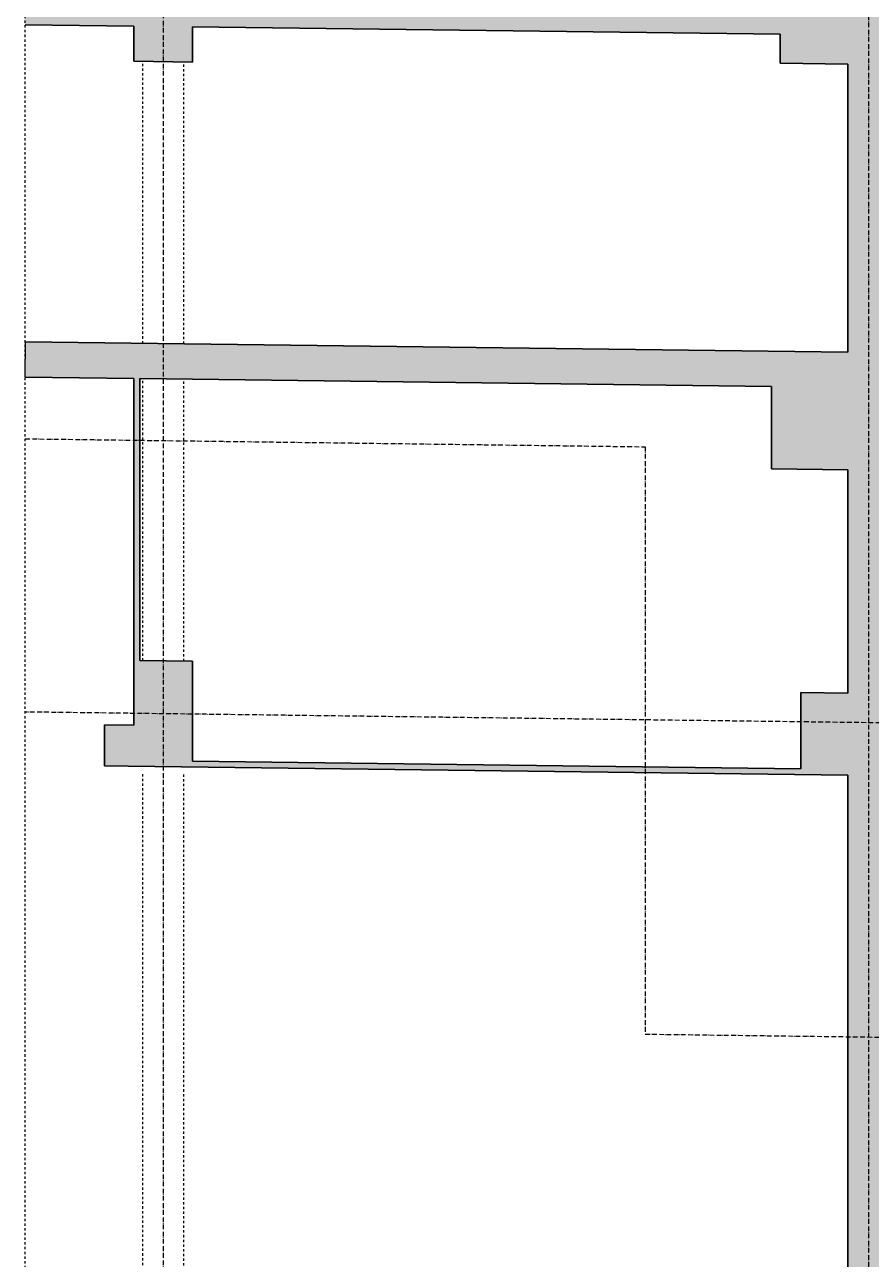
# Model space of a CAD drawing. Header units: inches. Extents: x -72385 to 39588, y -6525 to 66685.
# Drawn here: x -34843 to -34122, y 22311 to 23362 of the extents above; entities that cross this region are included whole.
import ezdxf

# ---------------------------------------------------------------- set-up
doc = ezdxf.new("R2010")
doc.units = ezdxf.units.IN
doc.header["$MEASUREMENT"] = 0
doc.linetypes.add('DashDot', pattern=[0.6, 0.4, -0.1, 0, -0.1])
doc.linetypes.add('Hidden', pattern=[0.4, 0.2, -0.2])
for name, color, linetype, lineweight in [('Линия на разрез', 252, 'DashDot', 25), ('Оси', 252, 'DashDot', 25), ('Пунктир', 253, 'Hidden', 25), ('Разрезни линии', 7, 'Continuous', 35), ('Щрих стени', 254, 'Continuous', 25)]:
    doc.layers.add(name, color=color, linetype=linetype, lineweight=lineweight)

msp = doc.modelspace()

# ---------------------------------------------------------------- hatches: boundary and pattern name
at = {"layer": 'Щрих стени', "ltscale": 10}
h = msp.add_hatch(color=256, dxfattribs=at)
h.dxf.hatch_style = 1
h.paths.add_polyline_path([(-34699.8, 23419.7), (-34709.8, 23419.9), (-34709.8, 23912.4), (-34707.3, 23912.4), (-34707.3, 23992.4), (-34742.3, 23992.9), (-34742.3, 23912.9), (-34739.8, 23912.8), (-34739.8, 23420.2), (-34774.8, 23420.7), (-34774.8, 23390.7), (-34842.3, 23391.6), (-34842.7, 23361.6), (-34749.8, 23360.4), (-34749.8, 23330.4), (-34699.8, 23329.7), (-34699.8, 23359.8), (-34199.8, 23353.4), (-34199.8, 23328.7), (-34142.3, 23327.9), (-34142.3, 23082.7), (-34842.3, 23091.6), (-34842.7, 23061.6), (-34749.8, 23060.4), (-34749.8, 22820.4), (-34749.8, 22765.4), (-34774.8, 22765.7), (-34774.8, 22730.7), (-34754.8, 22730.4), (-34142.3, 22722.6), (-34142.3, 22185.1), (-34707.3, 22192.3), (-34707.3, 22237.3), (-34742.3, 22237.7), (-34742.3, 22157.7), (-34739.2, 22056.3), (-34709.2, 22057.3), (-34711.5, 22132.3), (-34680.9, 22131.9), (-34681.3, 22146.9), (-34124.5, 22139.8), (-34091.5, 21061), (-34074, 21061.4), (-34112.3, 22313), (-34112.3, 22404.7), (-34062.3, 22404.1), (-34062.3, 22434.1), (-34112.3, 22434.7), (-34112.3, 22754.7), (-33867.3, 22751.6), (-33867.3, 22781.6), (-34087.3, 22784.4), (-34087.3, 22804.4), (-34112.3, 22804.7), (-34112.3, 23327.5), (-34069.8, 23327), (-34069.8, 23351.8), (-33697.3, 23347), (-33697.3, 22779.5), (-33777.3, 22780.5), (-33777.3, 22750.5), (-33207.3, 22743.2), (-33207.3, 22763.2), (-33222.3, 22763.4), (-33222.3, 23973.5), (-33742.3, 23980.1), (-33742.3, 23965.1), (-33882.3, 23966.9), (-33882.3, 23981.9), (-34142.3, 23985.2), (-34142.3, 23905.2), (-34107.3, 23904.8), (-34107.3, 23949.8), (-33697.3, 23944.6), (-33697.3, 23377), (-34069.8, 23381.8), (-34069.8, 23407), (-34199.8, 23408.7), (-34199.8, 23383.4), (-34699.8, 23389.8)])
h.paths.add_polyline_path([(-34207.3, 23053.5), (-34207.3, 22983.5), (-34142.3, 22982.6), (-34142.3, 22792.6), (-34182.3, 22793.1), (-34182.3, 22728.1), (-34699.8, 22734.7), (-34699.8, 22819.7), (-34744.8, 22820.3), (-34744.8, 23060.3)], flags=16)
h.paths.add_polyline_path([(-33667.3, 23406.6), (-33667.3, 23929.2), (-33622.3, 23928.6), (-33622.3, 23943.6), (-33257.3, 23939), (-33257.3, 23683.9), (-33267.3, 23684.1), (-33267.3, 23609.1), (-33257.3, 23608.9), (-33257.3, 23371.4), (-33597.3, 23375.7), (-33597.3, 23405.7)], flags=16)
h.paths.add_polyline_path([(-33667.3, 23346.6), (-33257.3, 23341.4), (-33257.3, 23098.9), (-33267.3, 23099), (-33267.3, 23024), (-33257.3, 23023.9), (-33257.3, 22773.9), (-33647.3, 22778.8), (-33647.3, 22798.8), (-33667.3, 22799.1)], flags=16)
h.paths.add_polyline_path([(-34407.3, 23988.6), (-34442.3, 23989), (-34442.3, 23954), (-34407.3, 23953.6)], flags=17)
h.paths.add_polyline_path([(-33207.3, 22423.2), (-33902.3, 22432), (-33902.3, 22402), (-33842.3, 22401.3), (-33842.3, 22146.3), (-33839.8, 22058.2), (-33804.8, 22059.2), (-33807.3, 22145.8), (-33807.3, 22180.8), (-33812.3, 22180.9), (-33812.3, 22390.9), (-33777.3, 22390.4), (-33777.3, 22400.5), (-33337.3, 22394.8), (-33337.3, 22379.8), (-33257.3, 22378.8), (-33257.3, 22173.8), (-33542.3, 22177.4), (-33542.3, 22142.4), (-33222.3, 22138.4), (-33222.3, 22403.4), (-33207.3, 22403.2)], flags=17)

# ---------------------------------------------------------------- linework, layer by layer
at = {"layer": 'Линия на разрез', "ltscale": 10}
msp.add_lwpolyline([(-34842.3, 23009.1), (-34314.8, 23002.3), (-34314.8, 22502.3), (-33059.7, 22486.3), (-33059.1, 22536.6)], dxfattribs=at)
at = {"layer": 'Оси', "ltscale": 10}
for p, q in [((-34724.8, 24475.2), (-34724.8, 22077.5)), ((-34124.8, 24467.5), (-34124.8, 22167.4))]:
    msp.add_line(p, q, dxfattribs=at)
msp.add_lwpolyline([(-32839.8, 22751), (-34842.3, 22776.5)], dxfattribs=at)
at = {"layer": 'Пунктир', "ltscale": 10}
for p, q in [((-34842.3, 22087.1), (-34842.3, 24173.1)), ((-34742.3, 23090.3), (-34742.3, 23330.3)), ((-34707.3, 23089.8), (-34707.3, 23329.8)), ((-34742.3, 22820.3), (-34742.3, 23060.3)), ((-34707.3, 22819.8), (-34707.3, 23059.8)), ((-34742.3, 22237.7), (-34742.3, 22725.3)), ((-34707.3, 22237.3), (-34707.3, 22724.8))]:
    msp.add_line(p, q, dxfattribs=at)
at = {"layer": 'Разрезни линии', "ltscale": 50}
for p, q in [((-34842.3, 23361.6), (-34749.8, 23360.4)), ((-34749.8, 23360.4), (-34749.8, 23330.4)), ((-34699.8, 23359.8), (-34199.8, 23353.4)), ((-34699.8, 23329.7), (-34699.8, 23359.8)), ((-34199.8, 23328.7), (-34199.8, 23353.4)), ((-34749.8, 23330.4), (-34699.8, 23329.7)), ((-34199.8, 23328.7), (-34142.3, 23327.9)), ((-34142.3, 23327.9), (-34142.3, 23082.7)), ((-34842.3, 23091.6), (-34142.3, 23082.7)), ((-34842.3, 23061.6), (-34749.8, 23060.4)), ((-34749.8, 23060.4), (-34749.8, 22820.4)), ((-34744.8, 23060.3), (-34744.8, 22820.3)), ((-34744.8, 23060.3), (-34207.3, 23053.5)), ((-34207.3, 23053.5), (-34207.3, 22983.5)), ((-34207.3, 22983.5), (-34142.3, 22982.6)), ((-34142.3, 22982.6), (-34142.3, 22792.6)), ((-34749.8, 22820.4), (-34749.8, 22765.4)), ((-34699.8, 22819.7), (-34744.8, 22820.3)), ((-34699.8, 22734.7), (-34699.8, 22819.7)), ((-34182.3, 22793.1), (-34182.3, 22728.1)), ((-34142.3, 22792.6), (-34182.3, 22793.1)), ((-34774.8, 22730.7), (-34774.8, 22765.7)), ((-34774.8, 22765.7), (-34749.8, 22765.4)), ((-34182.3, 22728.1), (-34699.8, 22734.7)), ((-34754.8, 22730.4), (-34774.8, 22730.7)), ((-34754.8, 22730.4), (-34142.3, 22722.6)), ((-34142.3, 22722.6), (-34142.3, 22185.1))]:
    msp.add_line(p, q, dxfattribs=at)
at = {"layer": 'Щрих стени', "ltscale": 10}
msp.add_line((-34842.3, 23091.6), (-34842.7, 23061.6), dxfattribs=at)

doc.saveas('drawing.dxf')
